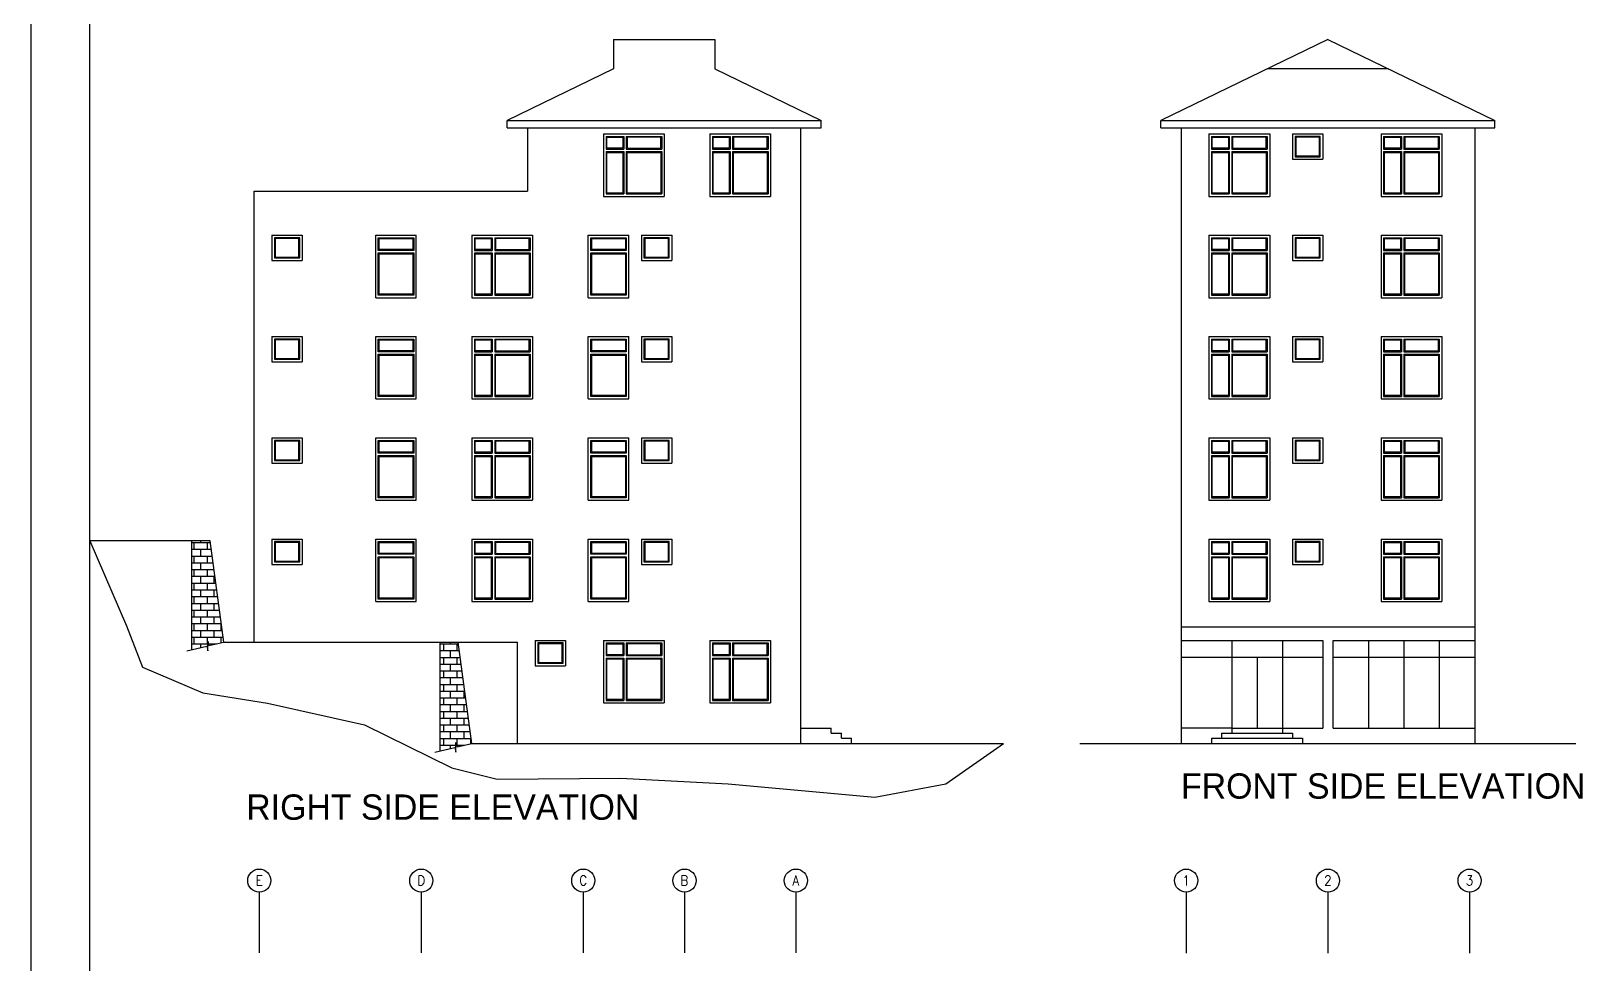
# Model space of a CAD drawing. Header units: metres. Extents: x 157 to 427, y 20 to 106.
# Drawn here: x 250.53 to 297.52, y 47.78 to 75.85 of the extents above; entities that cross this region are included whole.
import ezdxf

# ---------------------------------------------------------------- set-up
doc = ezdxf.new("R2010")
doc.units = ezdxf.units.M
doc.header["$MEASUREMENT"] = 0
doc.styles.add('(B)SITE DIMENSION', font='GOTHIC.TTF', dxfattribs={"height": 18})
doc.styles.get("Standard").update_dxf_attribs({"font": 'standard'})
pattern_1 = [(0, (-16900.46371, -76613.12095), (0, 0.2032520325), []), (90, (-16900.46371, -76613.12095), (-0.2032520325, 0.2032520325), [0.2032520325, -0.2032520325])]

msp = doc.modelspace()

# ---------------------------------------------------------------- hatches: boundary and pattern name
h = msp.add_hatch()
h.set_pattern_fill('AR-B816,_O', color=256, scale=0.025407)
h.set_pattern_definition(pattern_1)
h.paths.add_polyline_path([(255.917, 60.51), (255.367, 60.51), (255.367, 57.233), (255.815, 57.339), (255.847, 57.201), (255.847, 57.493), (255.88, 57.355), (256.328, 57.461)])
h = msp.add_hatch()
h.set_pattern_fill('AR-B816,_O', color=256, scale=0.025407)
h.set_pattern_definition(pattern_1)
h.paths.add_polyline_path([(263.386, 57.461), (262.837, 57.461), (262.837, 54.184), (263.284, 54.29), (263.317, 54.152), (263.317, 54.444), (263.35, 54.306), (263.797, 54.412)])

# ---------------------------------------------------------------- linework, layer by layer
for p, q in [((268.065, 75.601, 0.017), (271.114, 75.601, 0.017)), ((268.065, 75.601, 0.017), (268.065, 74.714, 0.017)), ((271.114, 75.601, 0.017), (271.114, 74.714, 0.017)), ((289.576, 75.601, 0.017), (284.546, 73.162, 0.017)), ((289.576, 75.601, 0.017), (294.607, 73.162, 0.017)), ((268.065, 74.714, 0.017), (264.864, 73.162, 0.017)), ((271.114, 74.714, 0.017), (274.315, 73.162, 0.017)), ((291.405, 74.714, 0.017), (287.747, 74.714, 0.017)), ((264.864, 73.162, 0.017), (274.315, 73.162, 0.017)), ((264.864, 72.934, 0.017), (264.864, 73.162, 0.017)), ((264.864, 72.934, 0.017), (274.315, 72.934, 0.017)), ((265.474, 72.934, 0.017), (265.474, 71.028, 0.017)), ((273.706, 54.412, 0.017), (273.706, 72.934, 0.017)), ((274.315, 72.934, 0.017), (274.315, 73.162, 0.017)), ((284.546, 73.162, 0.017), (294.607, 73.162, 0.017)), ((284.546, 72.934, 0.017), (284.546, 73.162, 0.017)), ((284.546, 72.934, 0.017), (294.607, 72.934, 0.017)), ((285.155, 72.934, 0.017), (285.155, 54.412, 0.017)), ((293.997, 72.934, 0.017), (293.997, 54.412, 0.017)), ((294.607, 72.934, 0.017), (294.607, 73.162, 0.017)), ((267.761, 72.756, 0.017), (267.761, 70.876, 0.017)), ((267.761, 72.756, 0.017), (269.59, 72.756, 0.017)), ((267.837, 72.68, 0.017), (268.37, 72.68, 0.017)), ((267.837, 72.68, 0.017), (267.837, 72.298, 0.017)), ((268.37, 72.68, 0.017), (268.37, 72.298, 0.017)), ((268.447, 72.68, 0.017), (269.514, 72.68, 0.017)), ((268.447, 72.68, 0.017), (268.447, 72.298, 0.017)), ((269.514, 72.68, 0.017), (269.514, 72.298, 0.017)), ((269.59, 72.756, 0.017), (269.59, 70.876, 0.017)), ((270.962, 72.756, 0.017), (270.962, 70.876, 0.017)), ((270.962, 72.756, 0.017), (272.791, 72.756, 0.017)), ((271.038, 72.68, 0.017), (271.572, 72.68, 0.017)), ((271.038, 72.68, 0.017), (271.038, 72.298, 0.017)), ((271.572, 72.68, 0.017), (271.572, 72.298, 0.017)), ((271.648, 72.68, 0.017), (272.715, 72.68, 0.017)), ((271.648, 72.68, 0.017), (271.648, 72.298, 0.017)), ((272.715, 72.68, 0.017), (272.715, 72.298, 0.017)), ((272.791, 72.756, 0.017), (272.791, 70.876, 0.017)), ((285.994, 72.756, 0.017), (287.823, 72.756, 0.017)), ((285.994, 72.756, 0.017), (285.994, 70.876, 0.017)), ((286.07, 72.68, 0.017), (286.604, 72.68, 0.017)), ((286.07, 72.68, 0.017), (286.07, 72.298, 0.017)), ((286.604, 72.68, 0.017), (286.604, 72.298, 0.017)), ((286.68, 72.68, 0.017), (287.747, 72.68, 0.017)), ((286.68, 72.68, 0.017), (286.68, 72.298, 0.017)), ((287.747, 72.68, 0.017), (287.747, 72.298, 0.017)), ((287.823, 72.756, 0.017), (287.823, 70.876, 0.017)), ((288.509, 72.756, 0.017), (288.509, 71.994, 0.017)), ((288.509, 72.756, 0.017), (289.424, 72.756, 0.017)), ((289.424, 72.756, 0.017), (289.424, 71.994, 0.017)), ((291.177, 72.756, 0.017), (291.177, 70.876, 0.017)), ((291.177, 72.756, 0.017), (293.006, 72.756, 0.017)), ((291.253, 72.68, 0.017), (291.787, 72.68, 0.017)), ((291.253, 72.68, 0.017), (291.253, 72.298, 0.017)), ((291.787, 72.68, 0.017), (291.787, 72.298, 0.017)), ((291.863, 72.68, 0.017), (292.93, 72.68, 0.017)), ((291.863, 72.68, 0.017), (291.863, 72.298, 0.017)), ((292.93, 72.68, 0.017), (292.93, 72.298, 0.017)), ((293.006, 72.756, 0.017), (293.006, 70.876, 0.017)), ((267.837, 72.298, 0.017), (268.37, 72.298, 0.017)), ((267.837, 72.222, 0.017), (268.37, 72.222, 0.017)), ((267.837, 72.222, 0.017), (267.837, 70.952, 0.017)), ((268.37, 72.222, 0.017), (268.37, 70.952, 0.017)), ((268.447, 72.298, 0.017), (269.514, 72.298, 0.017)), ((268.447, 72.222, 0.017), (269.514, 72.222, 0.017)), ((268.447, 72.222, 0.017), (268.447, 70.952, 0.017)), ((269.514, 72.222, 0.017), (269.514, 70.952, 0.017)), ((271.038, 72.298, 0.017), (271.572, 72.298, 0.017)), ((271.038, 72.222, 0.017), (271.572, 72.222, 0.017)), ((271.038, 72.222, 0.017), (271.038, 70.952, 0.017)), ((271.572, 72.222, 0.017), (271.572, 70.952, 0.017)), ((271.648, 72.298, 0.017), (272.715, 72.298, 0.017)), ((271.648, 72.222, 0.017), (272.715, 72.222, 0.017)), ((271.648, 72.222, 0.017), (271.648, 70.952, 0.017)), ((272.715, 72.222, 0.017), (272.715, 70.952, 0.017)), ((286.07, 72.298, 0.017), (286.604, 72.298, 0.017)), ((286.07, 72.222, 0.017), (286.604, 72.222, 0.017)), ((286.07, 72.222, 0.017), (286.07, 70.952, 0.017)), ((286.604, 72.222, 0.017), (286.604, 70.952, 0.017)), ((286.68, 72.298, 0.017), (287.747, 72.298, 0.017)), ((286.68, 72.222, 0.017), (287.747, 72.222, 0.017)), ((286.68, 72.222, 0.017), (286.68, 70.952, 0.017)), ((287.747, 72.222, 0.017), (287.747, 70.952, 0.017)), ((288.509, 71.994, 0.017), (289.424, 71.994, 0.017)), ((291.253, 72.298, 0.017), (291.787, 72.298, 0.017)), ((291.253, 72.222, 0.017), (291.787, 72.222, 0.017)), ((291.253, 72.222, 0.017), (291.253, 70.952, 0.017)), ((291.787, 72.222, 0.017), (291.787, 70.952, 0.017)), ((291.863, 72.298, 0.017), (292.93, 72.298, 0.017)), ((291.863, 72.222, 0.017), (292.93, 72.222, 0.017)), ((291.863, 72.222, 0.017), (291.863, 70.952, 0.017)), ((292.93, 72.222, 0.017), (292.93, 70.952, 0.017)), ((257.242, 71.028, 0.017), (265.474, 71.028, 0.017)), ((257.242, 57.461, 0.017), (257.242, 71.028, 0.017)), ((267.761, 70.876, 0.017), (269.59, 70.876, 0.017)), ((267.837, 70.952, 0.017), (268.37, 70.952, 0.017)), ((268.447, 70.952, 0.017), (269.514, 70.952, 0.017)), ((270.962, 70.876, 0.017), (272.791, 70.876, 0.017)), ((271.038, 70.952, 0.017), (271.572, 70.952, 0.017)), ((271.648, 70.952, 0.017), (272.715, 70.952, 0.017)), ((285.994, 70.876, 0.017), (287.823, 70.876, 0.017)), ((286.07, 70.952, 0.017), (286.604, 70.952, 0.017)), ((286.68, 70.952, 0.017), (287.747, 70.952, 0.017)), ((291.177, 70.876, 0.017), (293.006, 70.876, 0.017)), ((291.253, 70.952, 0.017), (291.787, 70.952, 0.017)), ((291.863, 70.952, 0.017), (292.93, 70.952, 0.017)), ((257.776, 69.707, 0.017), (257.776, 68.945, 0.017)), ((257.776, 69.707, 0.017), (258.69, 69.707, 0.017)), ((258.69, 69.707, 0.017), (258.69, 68.945, 0.017)), ((260.901, 69.707, 0.017), (262.12, 69.707, 0.017)), ((260.901, 67.827, 0.017), (260.901, 69.707, 0.017)), ((262.12, 67.827, 0.017), (262.12, 69.707, 0.017)), ((263.797, 69.707, 0.017), (263.797, 67.827, 0.017)), ((263.797, 69.707, 0.017), (265.626, 69.707, 0.017)), ((263.873, 69.631, 0.017), (264.407, 69.631, 0.017)), ((263.873, 69.631, 0.017), (263.873, 69.25, 0.017)), ((264.407, 69.631, 0.017), (264.407, 69.25, 0.017)), ((264.483, 69.631, 0.017), (265.55, 69.631, 0.017)), ((264.483, 69.631, 0.017), (264.483, 69.25, 0.017)), ((265.55, 69.631, 0.017), (265.55, 69.25, 0.017)), ((265.626, 69.707, 0.017), (265.626, 67.827, 0.017)), ((267.303, 69.707, 0.017), (268.523, 69.707, 0.017)), ((267.303, 67.827, 0.017), (267.303, 69.707, 0.017)), ((268.523, 67.827, 0.017), (268.523, 69.707, 0.017)), ((268.904, 69.707, 0.017), (268.904, 68.945, 0.017)), ((268.904, 69.707, 0.017), (269.818, 69.707, 0.017)), ((269.818, 69.707, 0.017), (269.818, 68.945, 0.017)), ((285.994, 69.707, 0.017), (287.823, 69.707, 0.017)), ((285.994, 69.707, 0.017), (285.994, 67.827, 0.017)), ((286.07, 69.631, 0.017), (286.604, 69.631, 0.017)), ((286.07, 69.631, 0.017), (286.07, 69.25, 0.017)), ((286.604, 69.631, 0.017), (286.604, 69.25, 0.017)), ((286.68, 69.631, 0.017), (287.747, 69.631, 0.017)), ((286.68, 69.631, 0.017), (286.68, 69.25, 0.017)), ((287.747, 69.631, 0.017), (287.747, 69.25, 0.017)), ((287.823, 69.707, 0.017), (287.823, 67.827, 0.017)), ((288.509, 69.707, 0.017), (288.509, 68.945, 0.017)), ((288.509, 69.707, 0.017), (289.424, 69.707, 0.017)), ((289.424, 69.707, 0.017), (289.424, 68.945, 0.017)), ((291.177, 69.707, 0.017), (291.177, 67.827, 0.017)), ((291.177, 69.707, 0.017), (293.006, 69.707, 0.017)), ((291.253, 69.631, 0.017), (291.787, 69.631, 0.017)), ((291.253, 69.631, 0.017), (291.253, 69.25, 0.017)), ((291.787, 69.631, 0.017), (291.787, 69.25, 0.017)), ((291.863, 69.631, 0.017), (292.93, 69.631, 0.017)), ((291.863, 69.631, 0.017), (291.863, 69.25, 0.017)), ((292.93, 69.631, 0.017), (292.93, 69.25, 0.017)), ((293.006, 69.707, 0.017), (293.006, 67.827, 0.017)), ((263.873, 69.25, 0.017), (264.407, 69.25, 0.017)), ((263.873, 69.173, 0.017), (264.407, 69.173, 0.017)), ((263.873, 69.173, 0.017), (263.873, 67.903, 0.017)), ((264.407, 69.173, 0.017), (264.407, 67.903, 0.017)), ((264.483, 69.25, 0.017), (265.55, 69.25, 0.017)), ((264.483, 69.173, 0.017), (265.55, 69.173, 0.017)), ((264.483, 69.173, 0.017), (264.483, 67.903, 0.017)), ((265.55, 69.173, 0.017), (265.55, 67.903, 0.017)), ((286.07, 69.25, 0.017), (286.604, 69.25, 0.017)), ((286.07, 69.173, 0.017), (286.604, 69.173, 0.017)), ((286.07, 69.173, 0.017), (286.07, 67.903, 0.017)), ((286.604, 69.173, 0.017), (286.604, 67.903, 0.017)), ((286.68, 69.25, 0.017), (287.747, 69.25, 0.017)), ((286.68, 69.173, 0.017), (287.747, 69.173, 0.017)), ((286.68, 69.173, 0.017), (286.68, 67.903, 0.017)), ((287.747, 69.173, 0.017), (287.747, 67.903, 0.017)), ((291.253, 69.25, 0.017), (291.787, 69.25, 0.017)), ((291.253, 69.173, 0.017), (291.787, 69.173, 0.017)), ((291.253, 69.173, 0.017), (291.253, 67.903, 0.017)), ((291.787, 69.173, 0.017), (291.787, 67.903, 0.017)), ((291.863, 69.25, 0.017), (292.93, 69.25, 0.017)), ((291.863, 69.173, 0.017), (292.93, 69.173, 0.017)), ((291.863, 69.173, 0.017), (291.863, 67.903, 0.017)), ((292.93, 69.173, 0.017), (292.93, 67.903, 0.017)), ((257.776, 68.945, 0.017), (258.69, 68.945, 0.017)), ((268.904, 68.945, 0.017), (269.818, 68.945, 0.017)), ((288.509, 68.945, 0.017), (289.424, 68.945, 0.017)), ((260.901, 67.827, 0.017), (262.12, 67.827, 0.017)), ((263.797, 67.827, 0.017), (265.626, 67.827, 0.017)), ((263.873, 67.903, 0.017), (264.407, 67.903, 0.017)), ((264.483, 67.903, 0.017), (265.55, 67.903, 0.017)), ((267.303, 67.827, 0.017), (268.523, 67.827, 0.017)), ((285.994, 67.827, 0.017), (287.823, 67.827, 0.017)), ((286.07, 67.903, 0.017), (286.604, 67.903, 0.017)), ((286.68, 67.903, 0.017), (287.747, 67.903, 0.017)), ((291.177, 67.827, 0.017), (293.006, 67.827, 0.017)), ((291.253, 67.903, 0.017), (291.787, 67.903, 0.017)), ((291.863, 67.903, 0.017), (292.93, 67.903, 0.017)), ((257.776, 66.658, 0.017), (257.776, 65.896, 0.017)), ((257.776, 66.658, 0.017), (258.69, 66.658, 0.017)), ((258.69, 66.658, 0.017), (258.69, 65.896, 0.017)), ((260.901, 66.658, 0.017), (262.12, 66.658, 0.017)), ((260.901, 64.778, 0.017), (260.901, 66.658, 0.017)), ((262.12, 64.778, 0.017), (262.12, 66.658, 0.017)), ((263.797, 66.658, 0.017), (263.797, 64.778, 0.017)), ((263.797, 66.658, 0.017), (265.626, 66.658, 0.017)), ((263.873, 66.582, 0.017), (264.407, 66.582, 0.017)), ((263.873, 66.582, 0.017), (263.873, 66.201, 0.017)), ((264.407, 66.582, 0.017), (264.407, 66.201, 0.017)), ((264.483, 66.582, 0.017), (265.55, 66.582, 0.017)), ((264.483, 66.582, 0.017), (264.483, 66.201, 0.017)), ((265.55, 66.582, 0.017), (265.55, 66.201, 0.017)), ((265.626, 66.658, 0.017), (265.626, 64.778, 0.017)), ((267.303, 66.658, 0.017), (268.523, 66.658, 0.017)), ((267.303, 64.778, 0.017), (267.303, 66.658, 0.017)), ((268.523, 64.778, 0.017), (268.523, 66.658, 0.017)), ((268.904, 66.658, 0.017), (268.904, 65.896, 0.017)), ((268.904, 66.658, 0.017), (269.818, 66.658, 0.017)), ((269.818, 66.658, 0.017), (269.818, 65.896, 0.017)), ((285.994, 66.658, 0.017), (287.823, 66.658, 0.017)), ((285.994, 66.658, 0.017), (285.994, 64.778, 0.017)), ((286.07, 66.582, 0.017), (286.604, 66.582, 0.017)), ((286.07, 66.582, 0.017), (286.07, 66.201, 0.017)), ((286.604, 66.582, 0.017), (286.604, 66.201, 0.017)), ((286.68, 66.582, 0.017), (287.747, 66.582, 0.017)), ((286.68, 66.582, 0.017), (286.68, 66.201, 0.017)), ((287.747, 66.582, 0.017), (287.747, 66.201, 0.017)), ((287.823, 66.658, 0.017), (287.823, 64.778, 0.017)), ((288.509, 66.658, 0.017), (288.509, 65.896, 0.017)), ((288.509, 66.658, 0.017), (289.424, 66.658, 0.017)), ((289.424, 66.658, 0.017), (289.424, 65.896, 0.017)), ((291.177, 66.658, 0.017), (291.177, 64.778, 0.017)), ((291.177, 66.658, 0.017), (293.006, 66.658, 0.017)), ((291.253, 66.582, 0.017), (291.787, 66.582, 0.017)), ((291.253, 66.582, 0.017), (291.253, 66.201, 0.017)), ((291.787, 66.582, 0.017), (291.787, 66.201, 0.017)), ((291.863, 66.582, 0.017), (292.93, 66.582, 0.017)), ((291.863, 66.582, 0.017), (291.863, 66.201, 0.017)), ((292.93, 66.582, 0.017), (292.93, 66.201, 0.017)), ((293.006, 66.658, 0.017), (293.006, 64.778, 0.017)), ((257.776, 65.896, 0.017), (258.69, 65.896, 0.017)), ((263.873, 66.201, 0.017), (264.407, 66.201, 0.017)), ((263.873, 66.125, 0.017), (264.407, 66.125, 0.017)), ((263.873, 66.125, 0.017), (263.873, 64.854, 0.017)), ((264.407, 66.125, 0.017), (264.407, 64.854, 0.017)), ((264.483, 66.201, 0.017), (265.55, 66.201, 0.017)), ((264.483, 66.125, 0.017), (265.55, 66.125, 0.017)), ((264.483, 66.125, 0.017), (264.483, 64.854, 0.017)), ((265.55, 66.125, 0.017), (265.55, 64.854, 0.017)), ((268.904, 65.896, 0.017), (269.818, 65.896, 0.017)), ((286.07, 66.201, 0.017), (286.604, 66.201, 0.017)), ((286.07, 66.125, 0.017), (286.604, 66.125, 0.017)), ((286.07, 66.125, 0.017), (286.07, 64.854, 0.017)), ((286.604, 66.125, 0.017), (286.604, 64.854, 0.017)), ((286.68, 66.201, 0.017), (287.747, 66.201, 0.017)), ((286.68, 66.125, 0.017), (287.747, 66.125, 0.017)), ((286.68, 66.125, 0.017), (286.68, 64.854, 0.017)), ((287.747, 66.125, 0.017), (287.747, 64.854, 0.017)), ((288.509, 65.896, 0.017), (289.424, 65.896, 0.017)), ((291.253, 66.201, 0.017), (291.787, 66.201, 0.017)), ((291.253, 66.125, 0.017), (291.787, 66.125, 0.017)), ((291.253, 66.125, 0.017), (291.253, 64.854, 0.017)), ((291.787, 66.125, 0.017), (291.787, 64.854, 0.017)), ((291.863, 66.201, 0.017), (292.93, 66.201, 0.017)), ((291.863, 66.125, 0.017), (292.93, 66.125, 0.017)), ((291.863, 66.125, 0.017), (291.863, 64.854, 0.017)), ((292.93, 66.125, 0.017), (292.93, 64.854, 0.017)), ((260.901, 64.778, 0.017), (262.12, 64.778, 0.017)), ((263.797, 64.778, 0.017), (265.626, 64.778, 0.017)), ((263.873, 64.854, 0.017), (264.407, 64.854, 0.017)), ((264.483, 64.854, 0.017), (265.55, 64.854, 0.017)), ((267.303, 64.778, 0.017), (268.523, 64.778, 0.017)), ((285.994, 64.778, 0.017), (287.823, 64.778, 0.017)), ((286.07, 64.854, 0.017), (286.604, 64.854, 0.017)), ((286.68, 64.854, 0.017), (287.747, 64.854, 0.017)), ((291.177, 64.778, 0.017), (293.006, 64.778, 0.017)), ((291.253, 64.854, 0.017), (291.787, 64.854, 0.017)), ((291.863, 64.854, 0.017), (292.93, 64.854, 0.017)), ((257.776, 63.609, 0.017), (257.776, 62.847, 0.017)), ((257.776, 63.609, 0.017), (258.69, 63.609, 0.017)), ((258.69, 63.609, 0.017), (258.69, 62.847, 0.017)), ((260.901, 63.609, 0.017), (262.12, 63.609, 0.017)), ((260.901, 61.729, 0.017), (260.901, 63.609, 0.017)), ((262.12, 61.729, 0.017), (262.12, 63.609, 0.017)), ((263.797, 63.609, 0.017), (263.797, 61.729, 0.017)), ((263.797, 63.609, 0.017), (265.626, 63.609, 0.017)), ((263.873, 63.533, 0.017), (264.407, 63.533, 0.017)), ((263.873, 63.533, 0.017), (263.873, 63.152, 0.017)), ((264.407, 63.533, 0.017), (264.407, 63.152, 0.017)), ((264.483, 63.533, 0.017), (265.55, 63.533, 0.017)), ((264.483, 63.533, 0.017), (264.483, 63.152, 0.017)), ((265.55, 63.533, 0.017), (265.55, 63.152, 0.017)), ((265.626, 63.609, 0.017), (265.626, 61.729, 0.017)), ((267.303, 63.609, 0.017), (268.523, 63.609, 0.017)), ((267.303, 61.729, 0.017), (267.303, 63.609, 0.017)), ((268.523, 61.729, 0.017), (268.523, 63.609, 0.017)), ((268.904, 63.609, 0.017), (268.904, 62.847, 0.017)), ((268.904, 63.609, 0.017), (269.818, 63.609, 0.017)), ((269.818, 63.609, 0.017), (269.818, 62.847, 0.017)), ((285.994, 63.609, 0.017), (287.823, 63.609, 0.017)), ((285.994, 63.609, 0.017), (285.994, 61.729, 0.017)), ((286.07, 63.533, 0.017), (286.604, 63.533, 0.017)), ((286.07, 63.533, 0.017), (286.07, 63.152, 0.017)), ((286.604, 63.533, 0.017), (286.604, 63.152, 0.017)), ((286.68, 63.533, 0.017), (287.747, 63.533, 0.017)), ((286.68, 63.533, 0.017), (286.68, 63.152, 0.017)), ((287.747, 63.533, 0.017), (287.747, 63.152, 0.017)), ((287.823, 63.609, 0.017), (287.823, 61.729, 0.017)), ((288.509, 63.609, 0.017), (288.509, 62.847, 0.017)), ((288.509, 63.609, 0.017), (289.424, 63.609, 0.017)), ((289.424, 63.609, 0.017), (289.424, 62.847, 0.017)), ((291.177, 63.609, 0.017), (291.177, 61.729, 0.017)), ((291.177, 63.609, 0.017), (293.006, 63.609, 0.017)), ((291.253, 63.533, 0.017), (291.787, 63.533, 0.017)), ((291.253, 63.533, 0.017), (291.253, 63.152, 0.017)), ((291.787, 63.533, 0.017), (291.787, 63.152, 0.017)), ((291.863, 63.533, 0.017), (292.93, 63.533, 0.017)), ((291.863, 63.533, 0.017), (291.863, 63.152, 0.017)), ((292.93, 63.533, 0.017), (292.93, 63.152, 0.017)), ((293.006, 63.609, 0.017), (293.006, 61.729, 0.017)), ((263.873, 63.152, 0.017), (264.407, 63.152, 0.017)), ((263.873, 63.076, 0.017), (264.407, 63.076, 0.017)), ((263.873, 63.076, 0.017), (263.873, 61.806, 0.017)), ((264.407, 63.076, 0.017), (264.407, 61.806, 0.017)), ((264.483, 63.152, 0.017), (265.55, 63.152, 0.017)), ((264.483, 63.076, 0.017), (265.55, 63.076, 0.017)), ((264.483, 63.076, 0.017), (264.483, 61.806, 0.017)), ((265.55, 63.076, 0.017), (265.55, 61.806, 0.017)), ((286.07, 63.152, 0.017), (286.604, 63.152, 0.017)), ((286.07, 63.076, 0.017), (286.604, 63.076, 0.017)), ((286.07, 63.076, 0.017), (286.07, 61.806, 0.017)), ((286.604, 63.076, 0.017), (286.604, 61.806, 0.017)), ((286.68, 63.152, 0.017), (287.747, 63.152, 0.017)), ((286.68, 63.076, 0.017), (287.747, 63.076, 0.017)), ((286.68, 63.076, 0.017), (286.68, 61.806, 0.017)), ((287.747, 63.076, 0.017), (287.747, 61.806, 0.017)), ((291.253, 63.152, 0.017), (291.787, 63.152, 0.017)), ((291.253, 63.076, 0.017), (291.787, 63.076, 0.017)), ((291.253, 63.076, 0.017), (291.253, 61.806, 0.017)), ((291.787, 63.076, 0.017), (291.787, 61.806, 0.017)), ((291.863, 63.152, 0.017), (292.93, 63.152, 0.017)), ((291.863, 63.076, 0.017), (292.93, 63.076, 0.017)), ((291.863, 63.076, 0.017), (291.863, 61.806, 0.017)), ((292.93, 63.076, 0.017), (292.93, 61.806, 0.017)), ((257.776, 62.847, 0.017), (258.69, 62.847, 0.017)), ((268.904, 62.847, 0.017), (269.818, 62.847, 0.017)), ((288.509, 62.847, 0.017), (289.424, 62.847, 0.017)), ((260.901, 61.729, 0.017), (262.12, 61.729, 0.017)), ((263.797, 61.729, 0.017), (265.626, 61.729, 0.017)), ((263.873, 61.806, 0.017), (264.407, 61.806, 0.017)), ((264.483, 61.806, 0.017), (265.55, 61.806, 0.017)), ((267.303, 61.729, 0.017), (268.523, 61.729, 0.017)), ((285.994, 61.729, 0.017), (287.823, 61.729, 0.017)), ((286.07, 61.806, 0.017), (286.604, 61.806, 0.017)), ((286.68, 61.806, 0.017), (287.747, 61.806, 0.017)), ((291.177, 61.729, 0.017), (293.006, 61.729, 0.017)), ((291.253, 61.806, 0.017), (291.787, 61.806, 0.017)), ((291.863, 61.806, 0.017), (292.93, 61.806, 0.017)), ((255.367, 57.233, 0.017), (255.367, 60.51, 0.017)), ((255.917, 60.51, 0.017), (255.367, 60.51, 0.017)), ((256.328, 57.461, 0.017), (255.917, 60.51, 0.017)), ((257.776, 60.561, 0.017), (257.776, 59.798, 0.017)), ((257.776, 60.561, 0.017), (258.69, 60.561, 0.017)), ((258.69, 60.561, 0.017), (258.69, 59.798, 0.017)), ((260.901, 60.561, 0.017), (262.12, 60.561, 0.017)), ((260.901, 58.681, 0.017), (260.901, 60.561, 0.017)), ((262.12, 58.681, 0.017), (262.12, 60.561, 0.017)), ((263.797, 60.561, 0.017), (263.797, 58.681, 0.017)), ((263.797, 60.561, 0.017), (265.626, 60.561, 0.017)), ((263.873, 60.484, 0.017), (264.407, 60.484, 0.017)), ((263.873, 60.484, 0.017), (263.873, 60.103, 0.017)), ((264.407, 60.484, 0.017), (264.407, 60.103, 0.017)), ((264.483, 60.484, 0.017), (265.55, 60.484, 0.017)), ((264.483, 60.484, 0.017), (264.483, 60.103, 0.017)), ((265.55, 60.484, 0.017), (265.55, 60.103, 0.017)), ((265.626, 60.561, 0.017), (265.626, 58.681, 0.017)), ((267.303, 60.561, 0.017), (268.523, 60.561, 0.017)), ((267.303, 58.681, 0.017), (267.303, 60.561, 0.017)), ((268.523, 58.681, 0.017), (268.523, 60.561, 0.017)), ((268.904, 60.561, 0.017), (268.904, 59.798, 0.017)), ((268.904, 60.561, 0.017), (269.818, 60.561, 0.017)), ((269.818, 60.561, 0.017), (269.818, 59.798, 0.017)), ((285.994, 60.561, 0.017), (287.823, 60.561, 0.017)), ((285.994, 60.561, 0.017), (285.994, 58.681, 0.017)), ((286.07, 60.484, 0.017), (286.604, 60.484, 0.017)), ((286.07, 60.484, 0.017), (286.07, 60.103, 0.017)), ((286.604, 60.484, 0.017), (286.604, 60.103, 0.017)), ((286.68, 60.484, 0.017), (287.747, 60.484, 0.017)), ((286.68, 60.484, 0.017), (286.68, 60.103, 0.017)), ((287.747, 60.484, 0.017), (287.747, 60.103, 0.017)), ((287.823, 60.561, 0.017), (287.823, 58.681, 0.017)), ((288.509, 60.561, 0.017), (288.509, 59.798, 0.017)), ((288.509, 60.561, 0.017), (289.424, 60.561, 0.017)), ((289.424, 60.561, 0.017), (289.424, 59.798, 0.017)), ((291.177, 60.561, 0.017), (291.177, 58.681, 0.017)), ((291.177, 60.561, 0.017), (293.006, 60.561, 0.017)), ((291.253, 60.484, 0.017), (291.787, 60.484, 0.017)), ((291.253, 60.484, 0.017), (291.253, 60.103, 0.017)), ((291.787, 60.484, 0.017), (291.787, 60.103, 0.017)), ((291.863, 60.484, 0.017), (292.93, 60.484, 0.017)), ((291.863, 60.484, 0.017), (291.863, 60.103, 0.017)), ((292.93, 60.484, 0.017), (292.93, 60.103, 0.017)), ((293.006, 60.561, 0.017), (293.006, 58.681, 0.017)), ((257.776, 59.798, 0.017), (258.69, 59.798, 0.017)), ((263.873, 60.103, 0.017), (264.407, 60.103, 0.017)), ((263.873, 60.027, 0.017), (264.407, 60.027, 0.017)), ((263.873, 60.027, 0.017), (263.873, 58.757, 0.017)), ((264.407, 60.027, 0.017), (264.407, 58.757, 0.017)), ((264.483, 60.103, 0.017), (265.55, 60.103, 0.017)), ((264.483, 60.027, 0.017), (265.55, 60.027, 0.017)), ((264.483, 60.027, 0.017), (264.483, 58.757, 0.017)), ((265.55, 60.027, 0.017), (265.55, 58.757, 0.017)), ((268.904, 59.798, 0.017), (269.818, 59.798, 0.017)), ((286.07, 60.103, 0.017), (286.604, 60.103, 0.017)), ((286.07, 60.027, 0.017), (286.604, 60.027, 0.017)), ((286.07, 60.027, 0.017), (286.07, 58.757, 0.017)), ((286.604, 60.027, 0.017), (286.604, 58.757, 0.017)), ((286.68, 60.103, 0.017), (287.747, 60.103, 0.017)), ((286.68, 60.027, 0.017), (287.747, 60.027, 0.017)), ((286.68, 60.027, 0.017), (286.68, 58.757, 0.017)), ((287.747, 60.027, 0.017), (287.747, 58.757, 0.017)), ((288.509, 59.798, 0.017), (289.424, 59.798, 0.017)), ((291.253, 60.103, 0.017), (291.787, 60.103, 0.017)), ((291.253, 60.027, 0.017), (291.787, 60.027, 0.017)), ((291.253, 60.027, 0.017), (291.253, 58.757, 0.017)), ((291.787, 60.027, 0.017), (291.787, 58.757, 0.017)), ((291.863, 60.103, 0.017), (292.93, 60.103, 0.017)), ((291.863, 60.027, 0.017), (292.93, 60.027, 0.017)), ((291.863, 60.027, 0.017), (291.863, 58.757, 0.017)), ((292.93, 60.027, 0.017), (292.93, 58.757, 0.017)), ((263.873, 58.757, 0.017), (264.407, 58.757, 0.017)), ((264.483, 58.757, 0.017), (265.55, 58.757, 0.017)), ((286.07, 58.757, 0.017), (286.604, 58.757, 0.017)), ((286.68, 58.757, 0.017), (287.747, 58.757, 0.017)), ((291.253, 58.757, 0.017), (291.787, 58.757, 0.017)), ((291.863, 58.757, 0.017), (292.93, 58.757, 0.017)), ((260.901, 58.681, 0.017), (262.12, 58.681, 0.017)), ((263.797, 58.681, 0.017), (265.626, 58.681, 0.017)), ((267.303, 58.681, 0.017), (268.523, 58.681, 0.017)), ((285.994, 58.681, 0.017), (287.823, 58.681, 0.017)), ((291.177, 58.681, 0.017), (293.006, 58.681, 0.017)), ((285.155, 57.918, 0.017), (293.997, 57.918, 0.017)), ((256.328, 57.461, 0.017), (265.169, 57.461, 0.017)), ((262.837, 54.184, 0.017), (262.837, 57.461, 0.017)), ((263.797, 54.412, 0.017), (263.386, 57.461, 0.017)), ((265.169, 54.412, 0.017), (265.169, 57.461, 0.017)), ((265.703, 57.512, 0.017), (265.703, 56.75, 0.017)), ((265.703, 57.512, 0.017), (266.617, 57.512, 0.017)), ((266.617, 57.512, 0.017), (266.617, 56.75, 0.017)), ((267.761, 57.512, 0.017), (267.761, 55.632, 0.017)), ((267.761, 57.512, 0.017), (269.59, 57.512, 0.017)), ((267.837, 57.436, 0.017), (268.37, 57.436, 0.017)), ((267.837, 57.436, 0.017), (267.837, 57.055, 0.017)), ((268.37, 57.436, 0.017), (268.37, 57.055, 0.017)), ((268.447, 57.436, 0.017), (269.514, 57.436, 0.017)), ((268.447, 57.436, 0.017), (268.447, 57.055, 0.017)), ((269.514, 57.436, 0.017), (269.514, 57.055, 0.017)), ((269.59, 57.512, 0.017), (269.59, 55.632, 0.017)), ((270.962, 57.512, 0.017), (270.962, 55.632, 0.017)), ((270.962, 57.512, 0.017), (272.791, 57.512, 0.017)), ((271.038, 57.436, 0.017), (271.572, 57.436, 0.017)), ((271.038, 57.436, 0.017), (271.038, 57.055, 0.017)), ((271.572, 57.436, 0.017), (271.572, 57.055, 0.017)), ((271.648, 57.436, 0.017), (272.715, 57.436, 0.017)), ((271.648, 57.436, 0.017), (271.648, 57.055, 0.017)), ((272.715, 57.436, 0.017), (272.715, 57.055, 0.017)), ((272.791, 57.512, 0.017), (272.791, 55.632, 0.017)), ((285.155, 57.512, 0.017), (289.424, 57.512, 0.017)), ((286.68, 57.512, 0.017), (286.68, 54.87, 0.017)), ((288.204, 57.512, 0.017), (288.204, 54.87, 0.017)), ((289.424, 57.512, 0.017), (289.424, 54.87, 0.017)), ((289.729, 57.512, 0.017), (293.997, 57.512, 0.017)), ((289.729, 54.87, 0.017), (289.729, 57.512, 0.017)), ((290.796, 57.512, 0.017), (290.796, 54.87, 0.017)), ((291.863, 57.512, 0.017), (291.863, 54.87, 0.017)), ((292.93, 57.512, 0.017), (292.93, 54.87, 0.017)), ((267.837, 57.055, 0.017), (268.37, 57.055, 0.017)), ((267.837, 56.978, 0.017), (268.37, 56.978, 0.017)), ((267.837, 56.978, 0.017), (267.837, 55.708, 0.017)), ((268.37, 56.978, 0.017), (268.37, 55.708, 0.017)), ((268.447, 57.055, 0.017), (269.514, 57.055, 0.017)), ((268.447, 56.978, 0.017), (269.514, 56.978, 0.017)), ((268.447, 56.978, 0.017), (268.447, 55.708, 0.017)), ((269.514, 56.978, 0.017), (269.514, 55.708, 0.017)), ((271.038, 57.055, 0.017), (271.572, 57.055, 0.017)), ((271.038, 56.978, 0.017), (271.572, 56.978, 0.017)), ((271.038, 56.978, 0.017), (271.038, 55.708, 0.017)), ((271.572, 56.978, 0.017), (271.572, 55.708, 0.017)), ((271.648, 57.055, 0.017), (272.715, 57.055, 0.017)), ((271.648, 56.978, 0.017), (272.715, 56.978, 0.017)), ((271.648, 56.978, 0.017), (271.648, 55.708, 0.017)), ((272.715, 56.978, 0.017), (272.715, 55.708, 0.017)), ((285.155, 57.004, 0.017), (286.68, 57.004, 0.017)), ((286.68, 57.004, 0.017), (288.204, 57.004, 0.017)), ((287.442, 57.004, 0.017), (287.442, 54.87, 0.017)), ((288.204, 57.004, 0.017), (289.424, 57.004, 0.017)), ((289.729, 57.004, 0.017), (293.997, 57.004, 0.017)), ((265.703, 56.75, 0.017), (266.617, 56.75, 0.017)), ((267.761, 55.632, 0.017), (269.59, 55.632, 0.017)), ((267.837, 55.708, 0.017), (268.37, 55.708, 0.017)), ((268.447, 55.708, 0.017), (269.514, 55.708, 0.017)), ((270.962, 55.632, 0.017), (272.791, 55.632, 0.017)), ((271.038, 55.708, 0.017), (271.572, 55.708, 0.017)), ((271.648, 55.708, 0.017), (272.715, 55.708, 0.017)), ((273.706, 54.87, 0.017), (274.62, 54.87, 0.017)), ((274.62, 54.717, 0.017), (274.62, 54.87, 0.017)), ((274.62, 54.717, 0.017), (274.925, 54.717, 0.017)), ((274.925, 54.565, 0.017), (274.925, 54.717, 0.017)), ((274.925, 54.565, 0.017), (275.23, 54.565, 0.017)), ((275.23, 54.412, 0.017), (275.23, 54.565, 0.017)), ((286.68, 54.87, 0.017), (285.155, 54.87, 0.017)), ((286.07, 54.565, 0.017), (286.07, 54.412, 0.017)), ((286.07, 54.565, 0.017), (288.814, 54.565, 0.017)), ((286.375, 54.717, 0.017), (286.375, 54.565, 0.017)), ((286.375, 54.717, 0.017), (288.509, 54.717, 0.017)), ((286.68, 54.87, 0.017), (288.204, 54.87, 0.017)), ((286.68, 54.87, 0.017), (286.68, 54.717, 0.017)), ((288.204, 54.87, 0.017), (288.204, 54.717, 0.017)), ((288.204, 54.87, 0.017), (289.424, 54.87, 0.017)), ((288.509, 54.717, 0.017), (288.509, 54.565, 0.017)), ((288.814, 54.565, 0.017), (288.814, 54.412, 0.017)), ((289.729, 54.87, 0.017), (293.997, 54.87, 0.017)), ((263.797, 54.412, 0.017), (279.803, 54.412, 0.017)), ((282.107, 54.412, 0.017), (297.046, 54.412, 0.017))]:
    msp.add_line(p, q)
at = {"ltscale": 5}
for p, q in [((257.395, 49.934, 0.017), (257.395, 48.105, 0.017)), ((262.273, 49.934, 0.017), (262.273, 48.105, 0.017)), ((267.151, 49.934, 0.017), (267.151, 48.105, 0.017)), ((270.2, 49.934, 0.017), (270.2, 48.105, 0.017)), ((273.553, 49.934, 0.017), (273.553, 48.105, 0.017)), ((285.308, 49.932, -2.98), (285.308, 48.103, -2.98)), ((289.576, 49.932, -2.98), (289.576, 48.103, -2.98)), ((293.844, 49.932, -2.98), (293.844, 48.103, -2.98))]:
    msp.add_line(p, q, dxfattribs=at)
at = {"extrusion": (-0.009655, 0, 0.999953), "elevation": -2.419}
for points in [[(250.515, 105.629), (379.488, 105.629), (379.488, 20.425), (250.515, 20.425)], [(252.282, 103.862), (377.72, 103.862), (377.72, 22.193), (252.282, 22.193)]]:
    msp.add_lwpolyline(points, close=True, dxfattribs=at)
at = {"elevation": 0.017}
for points in [[(267.862, 72.654), (268.345, 72.654), (268.345, 72.324), (267.862, 72.324)], [(268.472, 72.324), (269.488, 72.324), (269.488, 72.654), (268.472, 72.654)], [(271.063, 72.654), (271.546, 72.654), (271.546, 72.324), (271.063, 72.324)], [(271.673, 72.324), (272.689, 72.324), (272.689, 72.654), (271.673, 72.654)], [(286.095, 72.654), (286.578, 72.654), (286.578, 72.324), (286.095, 72.324)], [(286.705, 72.324), (287.721, 72.324), (287.721, 72.654), (286.705, 72.654)], [(289.347, 72.68), (288.585, 72.68), (288.585, 72.07), (289.347, 72.07)], [(289.322, 72.654), (288.611, 72.654), (288.611, 72.095), (289.322, 72.095)], [(291.278, 72.654), (291.761, 72.654), (291.761, 72.324), (291.278, 72.324)], [(291.888, 72.324), (292.904, 72.324), (292.904, 72.654), (291.888, 72.654)], [(268.345, 70.977), (267.862, 70.977), (267.862, 72.197), (268.345, 72.197)], [(268.472, 72.197), (269.488, 72.197), (269.488, 70.977), (268.472, 70.977)], [(271.546, 70.977), (271.063, 70.977), (271.063, 72.197), (271.546, 72.197)], [(271.673, 72.197), (272.689, 72.197), (272.689, 70.977), (271.673, 70.977)], [(286.578, 70.977), (286.095, 70.977), (286.095, 72.197), (286.578, 72.197)], [(286.705, 72.197), (287.721, 72.197), (287.721, 70.977), (286.705, 70.977)], [(291.761, 70.977), (291.278, 70.977), (291.278, 72.197), (291.761, 72.197)], [(291.888, 72.197), (292.904, 72.197), (292.904, 70.977), (291.888, 70.977)], [(258.614, 69.631), (257.852, 69.631), (257.852, 69.021), (258.614, 69.021)], [(258.589, 69.605), (257.877, 69.605), (257.877, 69.046), (258.589, 69.046)], [(262.019, 69.275), (261.002, 69.275), (261.002, 69.605), (262.019, 69.605)], [(263.899, 69.605), (264.381, 69.605), (264.381, 69.275), (263.899, 69.275)], [(264.509, 69.275), (265.525, 69.275), (265.525, 69.605), (264.509, 69.605)], [(268.421, 69.275), (267.405, 69.275), (267.405, 69.605), (268.421, 69.605)], [(269.742, 69.631), (268.98, 69.631), (268.98, 69.021), (269.742, 69.021)], [(269.717, 69.605), (269.005, 69.605), (269.005, 69.046), (269.717, 69.046)], [(286.095, 69.605), (286.578, 69.605), (286.578, 69.275), (286.095, 69.275)], [(286.705, 69.275), (287.721, 69.275), (287.721, 69.605), (286.705, 69.605)], [(289.347, 69.631), (288.585, 69.631), (288.585, 69.021), (289.347, 69.021)], [(289.322, 69.605), (288.611, 69.605), (288.611, 69.046), (289.322, 69.046)], [(291.278, 69.605), (291.761, 69.605), (291.761, 69.275), (291.278, 69.275)], [(291.888, 69.275), (292.904, 69.275), (292.904, 69.605), (291.888, 69.605)], [(262.019, 69.148), (262.019, 67.929), (261.002, 67.929), (261.002, 69.148)], [(264.381, 67.929), (263.899, 67.929), (263.899, 69.148), (264.381, 69.148)], [(264.509, 69.148), (265.525, 69.148), (265.525, 67.929), (264.509, 67.929)], [(268.421, 69.148), (268.421, 67.929), (267.405, 67.929), (267.405, 69.148)], [(286.578, 67.929), (286.095, 67.929), (286.095, 69.148), (286.578, 69.148)], [(286.705, 69.148), (287.721, 69.148), (287.721, 67.929), (286.705, 67.929)], [(291.761, 67.929), (291.278, 67.929), (291.278, 69.148), (291.761, 69.148)], [(291.888, 69.148), (292.904, 69.148), (292.904, 67.929), (291.888, 67.929)], [(258.614, 66.582), (257.852, 66.582), (257.852, 65.972), (258.614, 65.972)], [(258.589, 66.557), (257.877, 66.557), (257.877, 65.998), (258.589, 65.998)], [(262.019, 66.226), (261.002, 66.226), (261.002, 66.557), (262.019, 66.557)], [(263.899, 66.557), (264.381, 66.557), (264.381, 66.226), (263.899, 66.226)], [(264.509, 66.226), (265.525, 66.226), (265.525, 66.557), (264.509, 66.557)], [(268.421, 66.226), (267.405, 66.226), (267.405, 66.557), (268.421, 66.557)], [(269.742, 66.582), (268.98, 66.582), (268.98, 65.972), (269.742, 65.972)], [(269.717, 66.557), (269.005, 66.557), (269.005, 65.998), (269.717, 65.998)], [(286.095, 66.557), (286.578, 66.557), (286.578, 66.226), (286.095, 66.226)], [(286.705, 66.226), (287.721, 66.226), (287.721, 66.557), (286.705, 66.557)], [(289.347, 66.582), (288.585, 66.582), (288.585, 65.972), (289.347, 65.972)], [(289.322, 66.557), (288.611, 66.557), (288.611, 65.998), (289.322, 65.998)], [(291.278, 66.557), (291.761, 66.557), (291.761, 66.226), (291.278, 66.226)], [(291.888, 66.226), (292.904, 66.226), (292.904, 66.557), (291.888, 66.557)], [(262.019, 66.099), (262.019, 64.88), (261.002, 64.88), (261.002, 66.099)], [(264.381, 64.88), (263.899, 64.88), (263.899, 66.099), (264.381, 66.099)], [(264.509, 66.099), (265.525, 66.099), (265.525, 64.88), (264.509, 64.88)], [(268.421, 66.099), (268.421, 64.88), (267.405, 64.88), (267.405, 66.099)], [(286.578, 64.88), (286.095, 64.88), (286.095, 66.099), (286.578, 66.099)], [(286.705, 66.099), (287.721, 66.099), (287.721, 64.88), (286.705, 64.88)], [(291.761, 64.88), (291.278, 64.88), (291.278, 66.099), (291.761, 66.099)], [(291.888, 66.099), (292.904, 66.099), (292.904, 64.88), (291.888, 64.88)], [(258.614, 63.533), (257.852, 63.533), (257.852, 62.923), (258.614, 62.923)], [(258.589, 63.508), (257.877, 63.508), (257.877, 62.949), (258.589, 62.949)], [(262.019, 63.178), (261.002, 63.178), (261.002, 63.508), (262.019, 63.508)], [(263.899, 63.508), (264.381, 63.508), (264.381, 63.178), (263.899, 63.178)], [(264.509, 63.178), (265.525, 63.178), (265.525, 63.508), (264.509, 63.508)], [(268.421, 63.178), (267.405, 63.178), (267.405, 63.508), (268.421, 63.508)], [(269.742, 63.533), (268.98, 63.533), (268.98, 62.923), (269.742, 62.923)], [(269.717, 63.508), (269.005, 63.508), (269.005, 62.949), (269.717, 62.949)], [(286.095, 63.508), (286.578, 63.508), (286.578, 63.178), (286.095, 63.178)], [(286.705, 63.178), (287.721, 63.178), (287.721, 63.508), (286.705, 63.508)], [(289.347, 63.533), (288.585, 63.533), (288.585, 62.923), (289.347, 62.923)], [(289.322, 63.508), (288.611, 63.508), (288.611, 62.949), (289.322, 62.949)], [(291.278, 63.508), (291.761, 63.508), (291.761, 63.178), (291.278, 63.178)], [(291.888, 63.178), (292.904, 63.178), (292.904, 63.508), (291.888, 63.508)], [(262.019, 63.05), (262.019, 61.831), (261.002, 61.831), (261.002, 63.05)], [(264.381, 61.831), (263.899, 61.831), (263.899, 63.05), (264.381, 63.05)], [(264.509, 63.05), (265.525, 63.05), (265.525, 61.831), (264.509, 61.831)], [(268.421, 63.05), (268.421, 61.831), (267.405, 61.831), (267.405, 63.05)], [(286.578, 61.831), (286.095, 61.831), (286.095, 63.05), (286.578, 63.05)], [(286.705, 63.05), (287.721, 63.05), (287.721, 61.831), (286.705, 61.831)], [(291.761, 61.831), (291.278, 61.831), (291.278, 63.05), (291.761, 63.05)], [(291.888, 63.05), (292.904, 63.05), (292.904, 61.831), (291.888, 61.831)], [(258.614, 60.484), (257.852, 60.484), (257.852, 59.875), (258.614, 59.875)], [(258.589, 60.459), (257.877, 60.459), (257.877, 59.9), (258.589, 59.9)], [(262.019, 60.129), (261.002, 60.129), (261.002, 60.459), (262.019, 60.459)], [(263.899, 60.459), (264.381, 60.459), (264.381, 60.129), (263.899, 60.129)], [(264.509, 60.129), (265.525, 60.129), (265.525, 60.459), (264.509, 60.459)], [(268.421, 60.129), (267.405, 60.129), (267.405, 60.459), (268.421, 60.459)], [(269.742, 60.484), (268.98, 60.484), (268.98, 59.875), (269.742, 59.875)], [(269.717, 60.459), (269.005, 60.459), (269.005, 59.9), (269.717, 59.9)], [(286.095, 60.459), (286.578, 60.459), (286.578, 60.129), (286.095, 60.129)], [(286.705, 60.129), (287.721, 60.129), (287.721, 60.459), (286.705, 60.459)], [(289.347, 60.484), (288.585, 60.484), (288.585, 59.875), (289.347, 59.875)], [(289.322, 60.459), (288.611, 60.459), (288.611, 59.9), (289.322, 59.9)], [(291.278, 60.459), (291.761, 60.459), (291.761, 60.129), (291.278, 60.129)], [(291.888, 60.129), (292.904, 60.129), (292.904, 60.459), (291.888, 60.459)], [(262.019, 60.002), (262.019, 58.782), (261.002, 58.782), (261.002, 60.002)], [(264.381, 58.782), (263.899, 58.782), (263.899, 60.002), (264.381, 60.002)], [(264.509, 60.002), (265.525, 60.002), (265.525, 58.782), (264.509, 58.782)], [(268.421, 60.002), (268.421, 58.782), (267.405, 58.782), (267.405, 60.002)], [(286.578, 58.782), (286.095, 58.782), (286.095, 60.002), (286.578, 60.002)], [(286.705, 60.002), (287.721, 60.002), (287.721, 58.782), (286.705, 58.782)], [(291.761, 58.782), (291.278, 58.782), (291.278, 60.002), (291.761, 60.002)], [(291.888, 60.002), (292.904, 60.002), (292.904, 58.782), (291.888, 58.782)], [(266.541, 57.436), (265.779, 57.436), (265.779, 56.826), (266.541, 56.826)], [(266.516, 57.41), (265.804, 57.41), (265.804, 56.851), (266.516, 56.851)], [(267.862, 57.41), (268.345, 57.41), (268.345, 57.08), (267.862, 57.08)], [(268.472, 57.08), (269.488, 57.08), (269.488, 57.41), (268.472, 57.41)], [(271.063, 57.41), (271.546, 57.41), (271.546, 57.08), (271.063, 57.08)], [(271.673, 57.08), (272.689, 57.08), (272.689, 57.41), (271.673, 57.41)], [(268.345, 55.733), (267.862, 55.733), (267.862, 56.953), (268.345, 56.953)], [(268.472, 56.953), (269.488, 56.953), (269.488, 55.733), (268.472, 55.733)], [(271.546, 55.733), (271.063, 55.733), (271.063, 56.953), (271.546, 56.953)], [(271.673, 56.953), (272.689, 56.953), (272.689, 55.733), (271.673, 55.733)]]:
    msp.add_lwpolyline(points, close=True, dxfattribs=at)
for points in [[(262.044, 69.25), (260.977, 69.25), (260.977, 69.631), (262.044, 69.631), (262.044, 69.25)], [(268.447, 69.25), (267.379, 69.25), (267.379, 69.631), (268.447, 69.631), (268.447, 69.25)], [(262.044, 69.173), (262.044, 67.903), (260.977, 67.903), (260.977, 69.173), (262.044, 69.173)], [(268.447, 69.173), (268.447, 67.903), (267.379, 67.903), (267.379, 69.173), (268.447, 69.173)], [(262.044, 66.201), (260.977, 66.201), (260.977, 66.582), (262.044, 66.582), (262.044, 66.201)], [(268.447, 66.201), (267.379, 66.201), (267.379, 66.582), (268.447, 66.582), (268.447, 66.201)], [(262.044, 66.125), (262.044, 64.854), (260.977, 64.854), (260.977, 66.125), (262.044, 66.125)], [(268.447, 66.125), (268.447, 64.854), (267.379, 64.854), (267.379, 66.125), (268.447, 66.125)], [(262.044, 63.152), (260.977, 63.152), (260.977, 63.533), (262.044, 63.533), (262.044, 63.152)], [(268.447, 63.152), (267.379, 63.152), (267.379, 63.533), (268.447, 63.533), (268.447, 63.152)], [(262.044, 63.076), (262.044, 61.806), (260.977, 61.806), (260.977, 63.076), (262.044, 63.076)], [(268.447, 63.076), (268.447, 61.806), (267.379, 61.806), (267.379, 63.076), (268.447, 63.076)], [(255.367, 60.51), (254.272, 60.51), (252.294, 60.51), (253.395, 57.946), (253.874, 56.703), (255.692, 55.938), (257.639, 55.619), (260.559, 54.966), (263.196, 53.675), (264.559, 53.338), (268.269, 53.366), (271.515, 53.198), (275.934, 52.79), (278.07, 53.197), (279.803, 54.412)], [(262.044, 60.103), (260.977, 60.103), (260.977, 60.484), (262.044, 60.484), (262.044, 60.103)], [(268.447, 60.103), (267.379, 60.103), (267.379, 60.484), (268.447, 60.484), (268.447, 60.103)], [(262.044, 60.027), (262.044, 58.757), (260.977, 58.757), (260.977, 60.027), (262.044, 60.027)], [(268.447, 60.027), (268.447, 58.757), (267.379, 58.757), (267.379, 60.027), (268.447, 60.027)], [(255.21, 57.196), (255.815, 57.339), (255.847, 57.201), (255.847, 57.493), (255.88, 57.355), (256.328, 57.461)], [(262.679, 54.147), (263.284, 54.29), (263.317, 54.152), (263.317, 54.444), (263.35, 54.306), (263.797, 54.412)]]:
    msp.add_lwpolyline(points, dxfattribs=at)
for centre in [(257.395, 50.282, 0.017), (262.273, 50.282, 0.017), (267.151, 50.282, 0.017), (270.2, 50.282, 0.017), (273.553, 50.282, 0.017), (285.308, 50.281, -2.98), (289.576, 50.281, -2.98), (293.844, 50.281, -2.98)]:
    msp.add_circle(centre, 0.348)

# ---------------------------------------------------------------- texts
at = {"char_height": 0.7622, "width": 21.72447, "attachment_point": 1, "style": '(B)SITE DIMENSION'}
for s, insert in [('{\\fCityBlueprint|b0|i0|c2|p2;FRONT SIDE ELEVATION}', (285.153, 53.511, 9.408)), ('{\\fCityBlueprint|b0|i0|c2|p2;RIGHT SIDE ELEVATION}', (257.002, 52.876, 6.41))]:
    msp.add_mtext(s, dxfattribs=dict(at, insert=insert))
at = {"char_height": 0.293, "width": 3.21834, "attachment_point": 2}
for s, insert in [('E', (257.393, 50.433, 0.017)), ('D', (262.271, 50.433, 0.017)), ('C', (267.149, 50.433, 0.017)), ('B', (270.197, 50.433, 0.017)), ('A', (273.551, 50.433, 0.017)), ('1', (285.306, 50.432, -2.98)), ('2', (289.574, 50.432, -2.98)), ('3', (293.842, 50.432, -2.98))]:
    msp.add_mtext(s, dxfattribs=dict(at, insert=insert))

doc.saveas('drawing.dxf')
